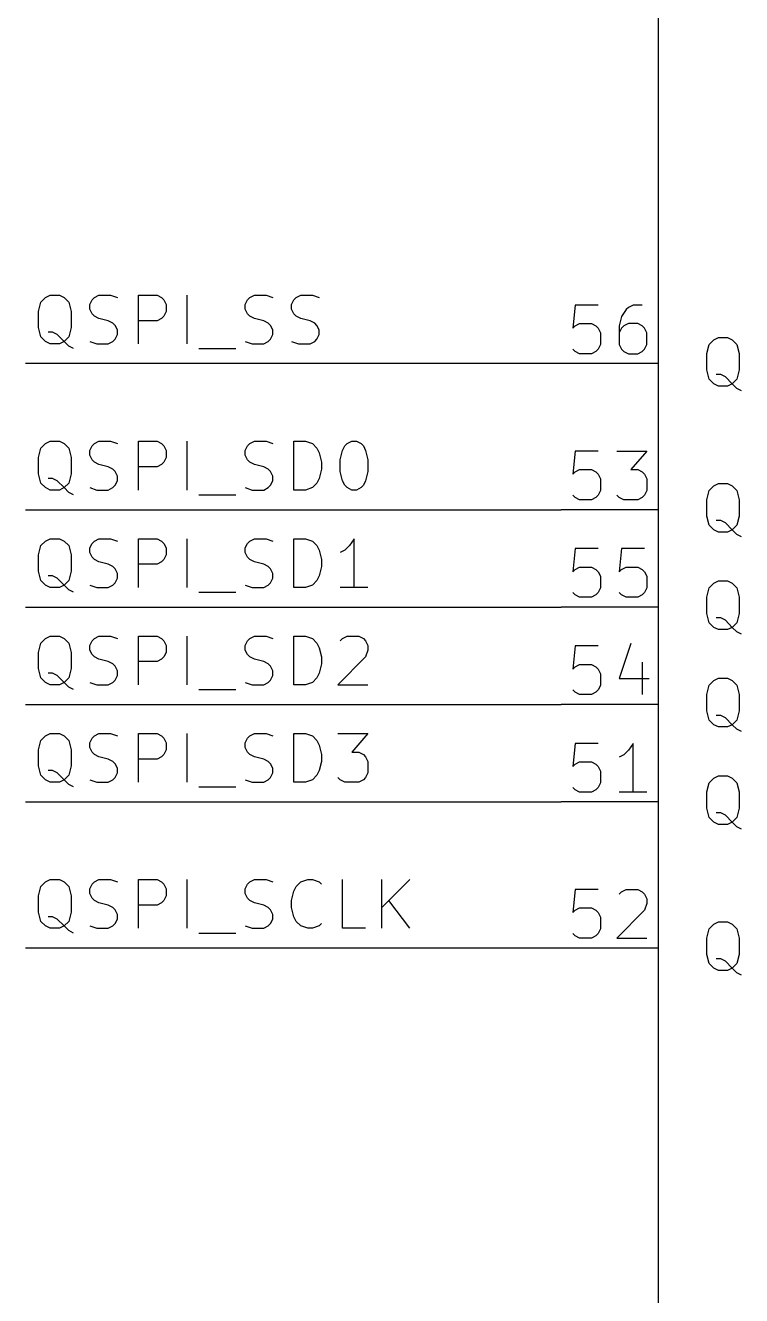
# Model space of a CAD drawing. Extents: x 0.4 to 11.3, y -7.9 to -0.4.
# Drawn here: x 5.95 to 6.685, y -3.807 to -2.503 of the extents above; entities that cross this region are included whole.
import ezdxf

# ---------------------------------------------------------------- set-up
doc = ezdxf.new("R2010")
doc.units = 0
doc.header["$MEASUREMENT"] = 0
for name, color, linetype in [('CYAN2', 4, 'CONTINUOUS'), ('GRAY1', 251, 'CONTINUOUS'), ('GREEN3', 91, 'CONTINUOUS'), ('LYELLOW', 51, 'CONTINUOUS'), ('RED2', 1, 'CONTINUOUS'), ('RED3', 11, 'CONTINUOUS')]:
    doc.layers.add(name, color=color, linetype=linetype)

msp = doc.modelspace()

# ---------------------------------------------------------------- linework, layer by layer
at = {"layer": 'CYAN2', "linetype": 'CONTINUOUS'}
for p, q in [((6.6519, -2.8303), (6.6567, -2.8255)), ((6.6519, -2.8303), (6.6567, -2.8255)), ((6.6567, -2.8255), (6.6614, -2.8231)), ((6.6567, -2.8255), (6.6614, -2.8231)), ((6.6614, -2.8231), (6.6709, -2.8231)), ((6.6614, -2.8231), (6.6709, -2.8231)), ((6.6709, -2.8231), (6.6757, -2.8255)), ((6.6709, -2.8231), (6.6757, -2.8255)), ((6.6757, -2.8255), (6.6805, -2.8303)), ((6.6757, -2.8255), (6.6805, -2.8303)), ((6.6495, -2.8398), (6.6519, -2.8303)), ((6.6495, -2.8398), (6.6519, -2.8303)), ((6.6495, -2.8565), (6.6495, -2.8398)), ((6.6495, -2.8565), (6.6495, -2.8398)), ((6.6805, -2.8303), (6.6829, -2.8398)), ((6.6805, -2.8303), (6.6829, -2.8398)), ((6.6829, -2.8398), (6.6829, -2.8565)), ((6.6829, -2.8398), (6.6829, -2.8565)), ((6.6519, -2.866), (6.6495, -2.8565)), ((6.6519, -2.866), (6.6495, -2.8565)), ((6.6567, -2.8708), (6.6519, -2.866)), ((6.6567, -2.8708), (6.6519, -2.866)), ((6.6638, -2.8612), (6.659, -2.8612)), ((6.6638, -2.8612), (6.659, -2.8612)), ((6.6686, -2.8636), (6.6638, -2.8612)), ((6.6686, -2.8636), (6.6638, -2.8612)), ((6.6757, -2.8708), (6.6686, -2.8636)), ((6.6757, -2.8708), (6.6686, -2.8636)), ((6.6805, -2.866), (6.6757, -2.8708)), ((6.6805, -2.866), (6.6757, -2.8708)), ((6.6829, -2.8565), (6.6805, -2.866)), ((6.6829, -2.8565), (6.6805, -2.866)), ((6.6614, -2.8731), (6.6567, -2.8708)), ((6.6614, -2.8731), (6.6567, -2.8708)), ((6.6709, -2.8731), (6.6614, -2.8731)), ((6.6709, -2.8731), (6.6614, -2.8731)), ((6.6757, -2.8708), (6.6709, -2.8731)), ((6.6757, -2.8708), (6.6709, -2.8731)), ((6.6805, -2.8755), (6.6757, -2.8708)), ((6.6805, -2.8755), (6.6757, -2.8708)), ((6.6852, -2.8779), (6.6805, -2.8755)), ((6.6852, -2.8779), (6.6805, -2.8755)), ((6.6567, -2.9755), (6.6614, -2.9731)), ((6.6567, -2.9755), (6.6614, -2.9731)), ((6.6614, -2.9731), (6.6709, -2.9731)), ((6.6614, -2.9731), (6.6709, -2.9731)), ((6.6709, -2.9731), (6.6757, -2.9755)), ((6.6709, -2.9731), (6.6757, -2.9755)), ((6.6495, -2.9898), (6.6519, -2.9803)), ((6.6495, -2.9898), (6.6519, -2.9803)), ((6.6519, -2.9803), (6.6567, -2.9755)), ((6.6519, -2.9803), (6.6567, -2.9755)), ((6.6757, -2.9755), (6.6805, -2.9803)), ((6.6757, -2.9755), (6.6805, -2.9803)), ((6.6805, -2.9803), (6.6829, -2.9898)), ((6.6805, -2.9803), (6.6829, -2.9898)), ((6.6495, -3.0065), (6.6495, -2.9898)), ((6.6495, -3.0065), (6.6495, -2.9898)), ((6.6829, -2.9898), (6.6829, -3.0065)), ((6.6829, -2.9898), (6.6829, -3.0065)), ((6.6519, -3.016), (6.6495, -3.0065)), ((6.6519, -3.016), (6.6495, -3.0065)), ((6.6638, -3.0112), (6.659, -3.0112)), ((6.6638, -3.0112), (6.659, -3.0112)), ((6.6686, -3.0136), (6.6638, -3.0112)), ((6.6686, -3.0136), (6.6638, -3.0112)), ((6.6829, -3.0065), (6.6805, -3.016)), ((6.6829, -3.0065), (6.6805, -3.016)), ((6.6567, -3.0208), (6.6519, -3.016)), ((6.6567, -3.0208), (6.6519, -3.016)), ((6.6614, -3.0231), (6.6567, -3.0208)), ((6.6614, -3.0231), (6.6567, -3.0208)), ((6.6709, -3.0231), (6.6614, -3.0231)), ((6.6709, -3.0231), (6.6614, -3.0231)), ((6.6757, -3.0208), (6.6686, -3.0136)), ((6.6757, -3.0208), (6.6686, -3.0136)), ((6.6757, -3.0208), (6.6709, -3.0231)), ((6.6757, -3.0208), (6.6709, -3.0231)), ((6.6805, -3.016), (6.6757, -3.0208)), ((6.6805, -3.016), (6.6757, -3.0208)), ((6.6805, -3.0255), (6.6757, -3.0208)), ((6.6805, -3.0255), (6.6757, -3.0208)), ((6.6852, -3.0279), (6.6805, -3.0255)), ((6.6852, -3.0279), (6.6805, -3.0255)), ((6.6519, -3.0803), (6.6567, -3.0755)), ((6.6519, -3.0803), (6.6567, -3.0755)), ((6.6567, -3.0755), (6.6614, -3.0731)), ((6.6567, -3.0755), (6.6614, -3.0731)), ((6.6614, -3.0731), (6.6709, -3.0731)), ((6.6614, -3.0731), (6.6709, -3.0731)), ((6.6709, -3.0731), (6.6757, -3.0755)), ((6.6709, -3.0731), (6.6757, -3.0755)), ((6.6757, -3.0755), (6.6805, -3.0803)), ((6.6757, -3.0755), (6.6805, -3.0803)), ((6.6495, -3.0898), (6.6519, -3.0803)), ((6.6495, -3.0898), (6.6519, -3.0803)), ((6.6495, -3.1065), (6.6495, -3.0898)), ((6.6495, -3.1065), (6.6495, -3.0898)), ((6.6805, -3.0803), (6.6829, -3.0898)), ((6.6805, -3.0803), (6.6829, -3.0898)), ((6.6829, -3.0898), (6.6829, -3.1065)), ((6.6829, -3.0898), (6.6829, -3.1065)), ((6.6519, -3.116), (6.6495, -3.1065)), ((6.6519, -3.116), (6.6495, -3.1065)), ((6.6567, -3.1208), (6.6519, -3.116)), ((6.6567, -3.1208), (6.6519, -3.116)), ((6.6638, -3.1112), (6.659, -3.1112)), ((6.6638, -3.1112), (6.659, -3.1112)), ((6.6686, -3.1136), (6.6638, -3.1112)), ((6.6686, -3.1136), (6.6638, -3.1112)), ((6.6757, -3.1208), (6.6686, -3.1136)), ((6.6757, -3.1208), (6.6686, -3.1136)), ((6.6805, -3.116), (6.6757, -3.1208)), ((6.6805, -3.116), (6.6757, -3.1208)), ((6.6829, -3.1065), (6.6805, -3.116)), ((6.6829, -3.1065), (6.6805, -3.116)), ((6.6614, -3.1231), (6.6567, -3.1208)), ((6.6614, -3.1231), (6.6567, -3.1208)), ((6.6709, -3.1231), (6.6614, -3.1231)), ((6.6709, -3.1231), (6.6614, -3.1231)), ((6.6757, -3.1208), (6.6709, -3.1231)), ((6.6757, -3.1208), (6.6709, -3.1231)), ((6.6805, -3.1255), (6.6757, -3.1208)), ((6.6805, -3.1255), (6.6757, -3.1208)), ((6.6852, -3.1279), (6.6805, -3.1255)), ((6.6852, -3.1279), (6.6805, -3.1255)), ((6.6495, -3.1898), (6.6519, -3.1803)), ((6.6495, -3.1898), (6.6519, -3.1803)), ((6.6519, -3.1803), (6.6567, -3.1755)), ((6.6519, -3.1803), (6.6567, -3.1755)), ((6.6567, -3.1755), (6.6614, -3.1731)), ((6.6567, -3.1755), (6.6614, -3.1731)), ((6.6614, -3.1731), (6.6709, -3.1731)), ((6.6614, -3.1731), (6.6709, -3.1731)), ((6.6709, -3.1731), (6.6757, -3.1755)), ((6.6709, -3.1731), (6.6757, -3.1755)), ((6.6757, -3.1755), (6.6805, -3.1803)), ((6.6757, -3.1755), (6.6805, -3.1803)), ((6.6805, -3.1803), (6.6829, -3.1898)), ((6.6805, -3.1803), (6.6829, -3.1898)), ((6.6495, -3.2065), (6.6495, -3.1898)), ((6.6495, -3.2065), (6.6495, -3.1898)), ((6.6829, -3.1898), (6.6829, -3.2065)), ((6.6829, -3.1898), (6.6829, -3.2065)), ((6.6519, -3.216), (6.6495, -3.2065)), ((6.6519, -3.216), (6.6495, -3.2065)), ((6.6829, -3.2065), (6.6805, -3.216)), ((6.6829, -3.2065), (6.6805, -3.216)), ((6.6567, -3.2208), (6.6519, -3.216)), ((6.6567, -3.2208), (6.6519, -3.216)), ((6.6614, -3.2231), (6.6567, -3.2208)), ((6.6614, -3.2231), (6.6567, -3.2208)), ((6.6638, -3.2112), (6.659, -3.2112)), ((6.6638, -3.2112), (6.659, -3.2112)), ((6.6686, -3.2136), (6.6638, -3.2112)), ((6.6686, -3.2136), (6.6638, -3.2112)), ((6.6757, -3.2208), (6.6686, -3.2136)), ((6.6757, -3.2208), (6.6686, -3.2136)), ((6.6757, -3.2208), (6.6709, -3.2231)), ((6.6757, -3.2208), (6.6709, -3.2231)), ((6.6805, -3.216), (6.6757, -3.2208)), ((6.6805, -3.216), (6.6757, -3.2208)), ((6.6805, -3.2255), (6.6757, -3.2208)), ((6.6805, -3.2255), (6.6757, -3.2208)), ((6.6709, -3.2231), (6.6614, -3.2231)), ((6.6709, -3.2231), (6.6614, -3.2231)), ((6.6852, -3.2279), (6.6805, -3.2255)), ((6.6852, -3.2279), (6.6805, -3.2255)), ((6.6495, -3.2898), (6.6519, -3.2803)), ((6.6495, -3.2898), (6.6519, -3.2803)), ((6.6519, -3.2803), (6.6567, -3.2755)), ((6.6519, -3.2803), (6.6567, -3.2755)), ((6.6567, -3.2755), (6.6614, -3.2731)), ((6.6567, -3.2755), (6.6614, -3.2731)), ((6.6614, -3.2731), (6.6709, -3.2731)), ((6.6614, -3.2731), (6.6709, -3.2731)), ((6.6709, -3.2731), (6.6757, -3.2755)), ((6.6709, -3.2731), (6.6757, -3.2755)), ((6.6757, -3.2755), (6.6805, -3.2803)), ((6.6757, -3.2755), (6.6805, -3.2803)), ((6.6805, -3.2803), (6.6829, -3.2898)), ((6.6805, -3.2803), (6.6829, -3.2898)), ((6.6495, -3.3065), (6.6495, -3.2898)), ((6.6495, -3.3065), (6.6495, -3.2898)), ((6.6829, -3.2898), (6.6829, -3.3065)), ((6.6829, -3.2898), (6.6829, -3.3065)), ((6.6519, -3.316), (6.6495, -3.3065)), ((6.6519, -3.316), (6.6495, -3.3065)), ((6.6638, -3.3112), (6.659, -3.3112)), ((6.6638, -3.3112), (6.659, -3.3112)), ((6.6686, -3.3136), (6.6638, -3.3112)), ((6.6686, -3.3136), (6.6638, -3.3112)), ((6.6829, -3.3065), (6.6805, -3.316)), ((6.6829, -3.3065), (6.6805, -3.316)), ((6.6567, -3.3208), (6.6519, -3.316)), ((6.6567, -3.3208), (6.6519, -3.316)), ((6.6614, -3.3231), (6.6567, -3.3208)), ((6.6614, -3.3231), (6.6567, -3.3208)), ((6.6709, -3.3231), (6.6614, -3.3231)), ((6.6709, -3.3231), (6.6614, -3.3231)), ((6.6757, -3.3208), (6.6686, -3.3136)), ((6.6757, -3.3208), (6.6686, -3.3136)), ((6.6757, -3.3208), (6.6709, -3.3231)), ((6.6757, -3.3208), (6.6709, -3.3231)), ((6.6805, -3.316), (6.6757, -3.3208)), ((6.6805, -3.316), (6.6757, -3.3208)), ((6.6805, -3.3255), (6.6757, -3.3208)), ((6.6805, -3.3255), (6.6757, -3.3208)), ((6.6852, -3.3279), (6.6805, -3.3255)), ((6.6852, -3.3279), (6.6805, -3.3255)), ((6.6519, -3.4303), (6.6567, -3.4255)), ((6.6519, -3.4303), (6.6567, -3.4255)), ((6.6567, -3.4255), (6.6614, -3.4231)), ((6.6567, -3.4255), (6.6614, -3.4231)), ((6.6614, -3.4231), (6.6709, -3.4231)), ((6.6614, -3.4231), (6.6709, -3.4231)), ((6.6709, -3.4231), (6.6757, -3.4255)), ((6.6709, -3.4231), (6.6757, -3.4255)), ((6.6757, -3.4255), (6.6805, -3.4303)), ((6.6757, -3.4255), (6.6805, -3.4303)), ((6.6495, -3.4398), (6.6519, -3.4303)), ((6.6495, -3.4398), (6.6519, -3.4303)), ((6.6495, -3.4565), (6.6495, -3.4398)), ((6.6495, -3.4565), (6.6495, -3.4398)), ((6.6805, -3.4303), (6.6829, -3.4398)), ((6.6805, -3.4303), (6.6829, -3.4398)), ((6.6829, -3.4398), (6.6829, -3.4565)), ((6.6829, -3.4398), (6.6829, -3.4565)), ((6.6519, -3.466), (6.6495, -3.4565)), ((6.6519, -3.466), (6.6495, -3.4565)), ((6.6567, -3.4708), (6.6519, -3.466)), ((6.6567, -3.4708), (6.6519, -3.466)), ((6.6638, -3.4612), (6.659, -3.4612)), ((6.6638, -3.4612), (6.659, -3.4612)), ((6.6686, -3.4636), (6.6638, -3.4612)), ((6.6686, -3.4636), (6.6638, -3.4612)), ((6.6757, -3.4708), (6.6686, -3.4636)), ((6.6757, -3.4708), (6.6686, -3.4636)), ((6.6805, -3.466), (6.6757, -3.4708)), ((6.6805, -3.466), (6.6757, -3.4708)), ((6.6829, -3.4565), (6.6805, -3.466)), ((6.6829, -3.4565), (6.6805, -3.466)), ((6.6614, -3.4731), (6.6567, -3.4708)), ((6.6614, -3.4731), (6.6567, -3.4708)), ((6.6709, -3.4731), (6.6614, -3.4731)), ((6.6709, -3.4731), (6.6614, -3.4731)), ((6.6757, -3.4708), (6.6709, -3.4731)), ((6.6757, -3.4708), (6.6709, -3.4731)), ((6.6805, -3.4755), (6.6757, -3.4708)), ((6.6805, -3.4755), (6.6757, -3.4708)), ((6.6852, -3.4779), (6.6805, -3.4755)), ((6.6852, -3.4779), (6.6805, -3.4755))]:
    msp.add_line(p, q, dxfattribs=at)
at = {"layer": 'GRAY1', "linetype": 'CONTINUOUS'}
for p, q in [((5.9636, -2.7965), (5.966, -2.7869)), ((5.966, -2.7869), (5.9708, -2.7822)), ((5.9708, -2.7822), (5.9755, -2.7798)), ((5.9755, -2.7798), (5.9851, -2.7798)), ((5.9851, -2.7798), (5.9898, -2.7822)), ((5.9898, -2.7822), (5.9946, -2.7869)), ((5.9946, -2.7869), (5.997, -2.7965)), ((6.016, -2.7893), (6.0184, -2.7846)), ((6.016, -2.7941), (6.016, -2.7893)), ((6.0184, -2.7846), (6.0208, -2.7822)), ((6.0208, -2.7822), (6.0255, -2.7798)), ((6.0255, -2.7798), (6.0374, -2.7798)), ((6.0374, -2.7798), (6.0446, -2.7822)), ((6.066, -2.8298), (6.066, -2.7798)), ((6.066, -2.7798), (6.0851, -2.7798)), ((6.0851, -2.7798), (6.0898, -2.7822)), ((6.0898, -2.7822), (6.0922, -2.7846)), ((6.0922, -2.7846), (6.0946, -2.7893)), ((6.0946, -2.7893), (6.0946, -2.7965)), ((6.116, -2.8298), (6.116, -2.7798)), ((6.1755, -2.7893), (6.1779, -2.7846)), ((6.1755, -2.7941), (6.1755, -2.7893)), ((6.1779, -2.7846), (6.1803, -2.7822)), ((6.1803, -2.7822), (6.1851, -2.7798)), ((6.1851, -2.7798), (6.197, -2.7798)), ((6.197, -2.7798), (6.2041, -2.7822)), ((6.2232, -2.7893), (6.2255, -2.7846)), ((6.2232, -2.7941), (6.2232, -2.7893)), ((6.2255, -2.7846), (6.2279, -2.7822)), ((6.2279, -2.7822), (6.2327, -2.7798)), ((6.2327, -2.7798), (6.2446, -2.7798)), ((6.2446, -2.7798), (6.2517, -2.7822)), ((5.9636, -2.8131), (5.9636, -2.7965)), ((5.997, -2.7965), (5.997, -2.8131)), ((6.0184, -2.7988), (6.016, -2.7941)), ((6.0208, -2.8012), (6.0184, -2.7988)), ((6.0255, -2.8036), (6.0208, -2.8012)), ((6.0351, -2.806), (6.0255, -2.8036)), ((6.0898, -2.8036), (6.0851, -2.806)), ((6.0922, -2.8012), (6.0898, -2.8036)), ((6.0946, -2.7965), (6.0922, -2.8012)), ((6.1779, -2.7988), (6.1755, -2.7941)), ((6.1803, -2.8012), (6.1779, -2.7988)), ((6.1851, -2.8036), (6.1803, -2.8012)), ((6.1946, -2.806), (6.1851, -2.8036)), ((6.2255, -2.7988), (6.2232, -2.7941)), ((6.2279, -2.8012), (6.2255, -2.7988)), ((6.2327, -2.8036), (6.2279, -2.8012)), ((6.2422, -2.806), (6.2327, -2.8036)), ((5.966, -2.8227), (5.9636, -2.8131)), ((5.997, -2.8131), (5.9946, -2.8227)), ((6.0398, -2.8084), (6.0351, -2.806)), ((6.0422, -2.8108), (6.0398, -2.8084)), ((6.0446, -2.8155), (6.0422, -2.8108)), ((6.0446, -2.8203), (6.0446, -2.8155)), ((6.0851, -2.806), (6.066, -2.806)), ((6.1993, -2.8084), (6.1946, -2.806)), ((6.2017, -2.8108), (6.1993, -2.8084)), ((6.2041, -2.8155), (6.2017, -2.8108)), ((6.2041, -2.8203), (6.2041, -2.8155)), ((6.247, -2.8084), (6.2422, -2.806)), ((6.2493, -2.8108), (6.247, -2.8084)), ((6.2517, -2.8155), (6.2493, -2.8108)), ((6.2517, -2.8203), (6.2517, -2.8155)), ((5.9708, -2.8274), (5.966, -2.8227)), ((5.9755, -2.8298), (5.9708, -2.8274)), ((5.9779, -2.8179), (5.9732, -2.8179)), ((5.9827, -2.8203), (5.9779, -2.8179)), ((5.9898, -2.8274), (5.9827, -2.8203)), ((5.9898, -2.8274), (5.9851, -2.8298)), ((5.9946, -2.8227), (5.9898, -2.8274)), ((5.9946, -2.8322), (5.9898, -2.8274)), ((6.016, -2.8274), (6.0232, -2.8298)), ((6.0351, -2.8298), (6.0398, -2.8274)), ((6.0398, -2.8274), (6.0422, -2.825)), ((6.0422, -2.825), (6.0446, -2.8203)), ((6.1755, -2.8274), (6.1827, -2.8298)), ((6.1946, -2.8298), (6.1993, -2.8274)), ((6.1993, -2.8274), (6.2017, -2.825)), ((6.2017, -2.825), (6.2041, -2.8203)), ((6.2232, -2.8274), (6.2303, -2.8298)), ((6.2422, -2.8298), (6.247, -2.8274)), ((6.247, -2.8274), (6.2493, -2.825)), ((6.2493, -2.825), (6.2517, -2.8203)), ((5.9851, -2.8298), (5.9755, -2.8298)), ((5.9993, -2.8346), (5.9946, -2.8322)), ((6.0232, -2.8298), (6.0351, -2.8298)), ((6.1279, -2.8346), (6.166, -2.8346)), ((6.1827, -2.8298), (6.1946, -2.8298)), ((6.2303, -2.8298), (6.2422, -2.8298)), ((5.966, -2.9369), (5.9708, -2.9322)), ((5.9708, -2.9322), (5.9755, -2.9298)), ((5.9755, -2.9298), (5.9851, -2.9298)), ((5.9851, -2.9298), (5.9898, -2.9322)), ((5.9898, -2.9322), (5.9946, -2.9369)), ((6.0184, -2.9346), (6.0208, -2.9322)), ((6.0208, -2.9322), (6.0255, -2.9298)), ((6.0255, -2.9298), (6.0374, -2.9298)), ((6.0374, -2.9298), (6.0446, -2.9322)), ((6.066, -2.9798), (6.066, -2.9298)), ((6.066, -2.9298), (6.0851, -2.9298)), ((6.0851, -2.9298), (6.0898, -2.9322)), ((6.0898, -2.9322), (6.0922, -2.9346)), ((6.116, -2.9798), (6.116, -2.9298)), ((6.1779, -2.9346), (6.1803, -2.9322)), ((6.1803, -2.9322), (6.1851, -2.9298)), ((6.1851, -2.9298), (6.197, -2.9298)), ((6.197, -2.9298), (6.2041, -2.9322)), ((6.2255, -2.9798), (6.2255, -2.9298)), ((6.2255, -2.9298), (6.2374, -2.9298)), ((6.2374, -2.9298), (6.2446, -2.9322)), ((6.2446, -2.9322), (6.2493, -2.9369)), ((6.2779, -2.9346), (6.2803, -2.9322)), ((6.2803, -2.9322), (6.2851, -2.9298)), ((6.2851, -2.9298), (6.2898, -2.9298)), ((6.2898, -2.9298), (6.2946, -2.9322)), ((6.2946, -2.9322), (6.297, -2.9346)), ((5.9636, -2.9465), (5.966, -2.9369)), ((5.9636, -2.9631), (5.9636, -2.9465)), ((5.9946, -2.9369), (5.997, -2.9465)), ((5.997, -2.9465), (5.997, -2.9631)), ((6.016, -2.9393), (6.0184, -2.9346)), ((6.016, -2.9441), (6.016, -2.9393)), ((6.0184, -2.9488), (6.016, -2.9441)), ((6.0922, -2.9346), (6.0946, -2.9393)), ((6.0946, -2.9465), (6.0922, -2.9512)), ((6.0946, -2.9393), (6.0946, -2.9465)), ((6.1755, -2.9393), (6.1779, -2.9346)), ((6.1755, -2.9441), (6.1755, -2.9393)), ((6.1779, -2.9488), (6.1755, -2.9441)), ((6.2493, -2.9369), (6.2517, -2.9417)), ((6.2517, -2.9417), (6.2541, -2.9512)), ((6.2732, -2.9488), (6.2755, -2.9393)), ((6.2755, -2.9393), (6.2779, -2.9346)), ((6.297, -2.9346), (6.2993, -2.9393)), ((6.2993, -2.9393), (6.3017, -2.9488)), ((6.0208, -2.9512), (6.0184, -2.9488)), ((6.0255, -2.9536), (6.0208, -2.9512)), ((6.0351, -2.956), (6.0255, -2.9536)), ((6.0398, -2.9584), (6.0351, -2.956)), ((6.0422, -2.9608), (6.0398, -2.9584)), ((6.0851, -2.956), (6.066, -2.956)), ((6.0898, -2.9536), (6.0851, -2.956)), ((6.0922, -2.9512), (6.0898, -2.9536)), ((6.1803, -2.9512), (6.1779, -2.9488)), ((6.1851, -2.9536), (6.1803, -2.9512)), ((6.1946, -2.956), (6.1851, -2.9536)), ((6.1993, -2.9584), (6.1946, -2.956)), ((6.2017, -2.9608), (6.1993, -2.9584)), ((6.2541, -2.9584), (6.2517, -2.9679)), ((6.2541, -2.9512), (6.2541, -2.9584)), ((6.2732, -2.9608), (6.2732, -2.9488)), ((6.3017, -2.9488), (6.3017, -2.9608)), ((5.966, -2.9727), (5.9636, -2.9631)), ((5.9708, -2.9774), (5.966, -2.9727)), ((5.9779, -2.9679), (5.9732, -2.9679)), ((5.9827, -2.9703), (5.9779, -2.9679)), ((5.9898, -2.9774), (5.9827, -2.9703)), ((5.9946, -2.9727), (5.9898, -2.9774)), ((5.997, -2.9631), (5.9946, -2.9727)), ((6.0446, -2.9655), (6.0422, -2.9608)), ((6.0422, -2.975), (6.0446, -2.9703)), ((6.0446, -2.9703), (6.0446, -2.9655)), ((6.2041, -2.9655), (6.2017, -2.9608)), ((6.2017, -2.975), (6.2041, -2.9703)), ((6.2041, -2.9703), (6.2041, -2.9655)), ((6.2493, -2.9727), (6.2446, -2.9774)), ((6.2517, -2.9679), (6.2493, -2.9727)), ((6.2755, -2.9703), (6.2732, -2.9608)), ((6.2779, -2.975), (6.2755, -2.9703)), ((6.2993, -2.9703), (6.297, -2.975)), ((6.3017, -2.9608), (6.2993, -2.9703)), ((5.9755, -2.9798), (5.9708, -2.9774)), ((5.9851, -2.9798), (5.9755, -2.9798)), ((5.9898, -2.9774), (5.9851, -2.9798)), ((5.9946, -2.9822), (5.9898, -2.9774)), ((5.9993, -2.9846), (5.9946, -2.9822)), ((6.016, -2.9774), (6.0232, -2.9798)), ((6.0232, -2.9798), (6.0351, -2.9798)), ((6.0351, -2.9798), (6.0398, -2.9774)), ((6.0398, -2.9774), (6.0422, -2.975)), ((6.1279, -2.9846), (6.166, -2.9846)), ((6.1755, -2.9774), (6.1827, -2.9798)), ((6.1827, -2.9798), (6.1946, -2.9798)), ((6.1946, -2.9798), (6.1993, -2.9774)), ((6.1993, -2.9774), (6.2017, -2.975)), ((6.2374, -2.9798), (6.2255, -2.9798)), ((6.2446, -2.9774), (6.2374, -2.9798)), ((6.2803, -2.9774), (6.2779, -2.975)), ((6.2851, -2.9798), (6.2803, -2.9774)), ((6.2898, -2.9798), (6.2851, -2.9798)), ((6.2946, -2.9774), (6.2898, -2.9798)), ((6.297, -2.975), (6.2946, -2.9774)), ((5.9636, -3.0465), (5.966, -3.0369)), ((5.966, -3.0369), (5.9708, -3.0322)), ((5.9708, -3.0322), (5.9755, -3.0298)), ((5.9755, -3.0298), (5.9851, -3.0298)), ((5.9851, -3.0298), (5.9898, -3.0322)), ((5.9898, -3.0322), (5.9946, -3.0369)), ((5.9946, -3.0369), (5.997, -3.0465)), ((6.016, -3.0393), (6.0184, -3.0346)), ((6.0184, -3.0346), (6.0208, -3.0322)), ((6.0208, -3.0322), (6.0255, -3.0298)), ((6.0255, -3.0298), (6.0374, -3.0298)), ((6.0374, -3.0298), (6.0446, -3.0322)), ((6.066, -3.0798), (6.066, -3.0298)), ((6.066, -3.0298), (6.0851, -3.0298)), ((6.0851, -3.0298), (6.0898, -3.0322)), ((6.0898, -3.0322), (6.0922, -3.0346)), ((6.0922, -3.0346), (6.0946, -3.0393)), ((6.116, -3.0798), (6.116, -3.0298)), ((6.1755, -3.0393), (6.1779, -3.0346)), ((6.1779, -3.0346), (6.1803, -3.0322)), ((6.1803, -3.0322), (6.1851, -3.0298)), ((6.1851, -3.0298), (6.197, -3.0298)), ((6.197, -3.0298), (6.2041, -3.0322)), ((6.2255, -3.0798), (6.2255, -3.0298)), ((6.2255, -3.0298), (6.2374, -3.0298)), ((6.2374, -3.0298), (6.2446, -3.0322)), ((6.2446, -3.0322), (6.2493, -3.0369)), ((6.2493, -3.0369), (6.2517, -3.0417)), ((6.2827, -3.0369), (6.2779, -3.0417)), ((6.2874, -3.0298), (6.2827, -3.0369)), ((6.2874, -3.0798), (6.2874, -3.0298)), ((5.9636, -3.0631), (5.9636, -3.0465)), ((5.997, -3.0465), (5.997, -3.0631)), ((6.016, -3.0441), (6.016, -3.0393)), ((6.0184, -3.0488), (6.016, -3.0441)), ((6.0208, -3.0512), (6.0184, -3.0488)), ((6.0255, -3.0536), (6.0208, -3.0512)), ((6.0922, -3.0512), (6.0898, -3.0536)), ((6.0946, -3.0465), (6.0922, -3.0512)), ((6.0946, -3.0393), (6.0946, -3.0465)), ((6.1755, -3.0441), (6.1755, -3.0393)), ((6.1779, -3.0488), (6.1755, -3.0441)), ((6.1803, -3.0512), (6.1779, -3.0488)), ((6.1851, -3.0536), (6.1803, -3.0512)), ((6.2517, -3.0417), (6.2541, -3.0512)), ((6.2541, -3.0512), (6.2541, -3.0584)), ((6.2779, -3.0417), (6.2732, -3.0441)), ((5.966, -3.0727), (5.9636, -3.0631)), ((5.997, -3.0631), (5.9946, -3.0727)), ((6.0351, -3.056), (6.0255, -3.0536)), ((6.0398, -3.0584), (6.0351, -3.056)), ((6.0422, -3.0608), (6.0398, -3.0584)), ((6.0446, -3.0655), (6.0422, -3.0608)), ((6.0851, -3.056), (6.066, -3.056)), ((6.0898, -3.0536), (6.0851, -3.056)), ((6.1946, -3.056), (6.1851, -3.0536)), ((6.1993, -3.0584), (6.1946, -3.056)), ((6.2017, -3.0608), (6.1993, -3.0584)), ((6.2041, -3.0655), (6.2017, -3.0608)), ((6.2541, -3.0584), (6.2517, -3.0679)), ((5.9708, -3.0774), (5.966, -3.0727)), ((5.9755, -3.0798), (5.9708, -3.0774)), ((5.9779, -3.0679), (5.9732, -3.0679)), ((5.9827, -3.0703), (5.9779, -3.0679)), ((5.9898, -3.0774), (5.9827, -3.0703)), ((5.9898, -3.0774), (5.9851, -3.0798)), ((5.9946, -3.0727), (5.9898, -3.0774)), ((5.9946, -3.0822), (5.9898, -3.0774)), ((6.016, -3.0774), (6.0232, -3.0798)), ((6.0351, -3.0798), (6.0398, -3.0774)), ((6.0398, -3.0774), (6.0422, -3.075)), ((6.0422, -3.075), (6.0446, -3.0703)), ((6.0446, -3.0703), (6.0446, -3.0655)), ((6.1755, -3.0774), (6.1827, -3.0798)), ((6.1946, -3.0798), (6.1993, -3.0774)), ((6.1993, -3.0774), (6.2017, -3.075)), ((6.2017, -3.075), (6.2041, -3.0703)), ((6.2041, -3.0703), (6.2041, -3.0655)), ((6.2446, -3.0774), (6.2374, -3.0798)), ((6.2493, -3.0727), (6.2446, -3.0774)), ((6.2517, -3.0679), (6.2493, -3.0727)), ((5.9851, -3.0798), (5.9755, -3.0798)), ((5.9993, -3.0846), (5.9946, -3.0822)), ((6.0232, -3.0798), (6.0351, -3.0798)), ((6.1279, -3.0846), (6.166, -3.0846)), ((6.1827, -3.0798), (6.1946, -3.0798)), ((6.2374, -3.0798), (6.2255, -3.0798)), ((6.3017, -3.0798), (6.2732, -3.0798)), ((5.9636, -3.1465), (5.966, -3.1369)), ((5.966, -3.1369), (5.9708, -3.1322)), ((5.9708, -3.1322), (5.9755, -3.1298)), ((5.9755, -3.1298), (5.9851, -3.1298)), ((5.9851, -3.1298), (5.9898, -3.1322)), ((5.9898, -3.1322), (5.9946, -3.1369)), ((5.9946, -3.1369), (5.997, -3.1465)), ((6.016, -3.1393), (6.0184, -3.1346)), ((6.016, -3.1441), (6.016, -3.1393)), ((6.0184, -3.1346), (6.0208, -3.1322)), ((6.0208, -3.1322), (6.0255, -3.1298)), ((6.0255, -3.1298), (6.0374, -3.1298)), ((6.0374, -3.1298), (6.0446, -3.1322)), ((6.066, -3.1798), (6.066, -3.1298)), ((6.066, -3.1298), (6.0851, -3.1298)), ((6.0851, -3.1298), (6.0898, -3.1322)), ((6.0898, -3.1322), (6.0922, -3.1346)), ((6.0922, -3.1346), (6.0946, -3.1393)), ((6.0946, -3.1393), (6.0946, -3.1465)), ((6.116, -3.1798), (6.116, -3.1298)), ((6.1755, -3.1393), (6.1779, -3.1346)), ((6.1755, -3.1441), (6.1755, -3.1393)), ((6.1779, -3.1346), (6.1803, -3.1322)), ((6.1803, -3.1322), (6.1851, -3.1298)), ((6.1851, -3.1298), (6.197, -3.1298)), ((6.197, -3.1298), (6.2041, -3.1322)), ((6.2255, -3.1798), (6.2255, -3.1298)), ((6.2255, -3.1298), (6.2374, -3.1298)), ((6.2374, -3.1298), (6.2446, -3.1322)), ((6.2446, -3.1322), (6.2493, -3.1369)), ((6.2493, -3.1369), (6.2517, -3.1417)), ((6.2517, -3.1417), (6.2541, -3.1512)), ((6.2732, -3.1346), (6.2755, -3.1322)), ((6.2755, -3.1322), (6.2803, -3.1298)), ((6.2803, -3.1298), (6.2922, -3.1298)), ((6.2922, -3.1298), (6.297, -3.1322)), ((6.297, -3.1322), (6.2993, -3.1346)), ((6.2993, -3.1346), (6.3017, -3.1393)), ((6.3017, -3.1393), (6.3017, -3.1441)), ((5.9636, -3.1631), (5.9636, -3.1465)), ((5.997, -3.1465), (5.997, -3.1631)), ((6.0184, -3.1488), (6.016, -3.1441)), ((6.0208, -3.1512), (6.0184, -3.1488)), ((6.0255, -3.1536), (6.0208, -3.1512)), ((6.0351, -3.156), (6.0255, -3.1536)), ((6.0898, -3.1536), (6.0851, -3.156)), ((6.0922, -3.1512), (6.0898, -3.1536)), ((6.0946, -3.1465), (6.0922, -3.1512)), ((6.1779, -3.1488), (6.1755, -3.1441)), ((6.1803, -3.1512), (6.1779, -3.1488)), ((6.1851, -3.1536), (6.1803, -3.1512)), ((6.1946, -3.156), (6.1851, -3.1536)), ((6.2541, -3.1512), (6.2541, -3.1584)), ((6.2993, -3.1512), (6.2708, -3.1798)), ((6.3017, -3.1441), (6.2993, -3.1512)), ((5.966, -3.1727), (5.9636, -3.1631)), ((5.9779, -3.1679), (5.9732, -3.1679)), ((5.9827, -3.1703), (5.9779, -3.1679)), ((5.997, -3.1631), (5.9946, -3.1727)), ((6.0398, -3.1584), (6.0351, -3.156)), ((6.0422, -3.1608), (6.0398, -3.1584)), ((6.0446, -3.1655), (6.0422, -3.1608)), ((6.0446, -3.1703), (6.0446, -3.1655)), ((6.0851, -3.156), (6.066, -3.156)), ((6.1993, -3.1584), (6.1946, -3.156)), ((6.2017, -3.1608), (6.1993, -3.1584)), ((6.2041, -3.1655), (6.2017, -3.1608)), ((6.2041, -3.1703), (6.2041, -3.1655)), ((6.2517, -3.1679), (6.2493, -3.1727)), ((6.2541, -3.1584), (6.2517, -3.1679)), ((5.9708, -3.1774), (5.966, -3.1727)), ((5.9755, -3.1798), (5.9708, -3.1774)), ((5.9851, -3.1798), (5.9755, -3.1798)), ((5.9898, -3.1774), (5.9827, -3.1703)), ((5.9898, -3.1774), (5.9851, -3.1798)), ((5.9946, -3.1727), (5.9898, -3.1774)), ((5.9946, -3.1822), (5.9898, -3.1774)), ((6.016, -3.1774), (6.0232, -3.1798)), ((6.0232, -3.1798), (6.0351, -3.1798)), ((6.0351, -3.1798), (6.0398, -3.1774)), ((6.0398, -3.1774), (6.0422, -3.175)), ((6.0422, -3.175), (6.0446, -3.1703)), ((6.1755, -3.1774), (6.1827, -3.1798)), ((6.1827, -3.1798), (6.1946, -3.1798)), ((6.1946, -3.1798), (6.1993, -3.1774)), ((6.1993, -3.1774), (6.2017, -3.175)), ((6.2017, -3.175), (6.2041, -3.1703)), ((6.2374, -3.1798), (6.2255, -3.1798)), ((6.2446, -3.1774), (6.2374, -3.1798)), ((6.2493, -3.1727), (6.2446, -3.1774)), ((6.2708, -3.1798), (6.3017, -3.1798)), ((5.9993, -3.1846), (5.9946, -3.1822)), ((6.1279, -3.1846), (6.166, -3.1846)), ((5.966, -3.2369), (5.9708, -3.2322)), ((5.9708, -3.2322), (5.9755, -3.2298)), ((5.9755, -3.2298), (5.9851, -3.2298)), ((5.9851, -3.2298), (5.9898, -3.2322)), ((5.9898, -3.2322), (5.9946, -3.2369)), ((6.0184, -3.2346), (6.0208, -3.2322)), ((6.0208, -3.2322), (6.0255, -3.2298)), ((6.0255, -3.2298), (6.0374, -3.2298)), ((6.0374, -3.2298), (6.0446, -3.2322)), ((6.066, -3.2798), (6.066, -3.2298)), ((6.066, -3.2298), (6.0851, -3.2298)), ((6.0851, -3.2298), (6.0898, -3.2322)), ((6.0898, -3.2322), (6.0922, -3.2346)), ((6.116, -3.2798), (6.116, -3.2298)), ((6.1779, -3.2346), (6.1803, -3.2322)), ((6.1803, -3.2322), (6.1851, -3.2298)), ((6.1851, -3.2298), (6.197, -3.2298)), ((6.197, -3.2298), (6.2041, -3.2322)), ((6.2255, -3.2798), (6.2255, -3.2298)), ((6.2255, -3.2298), (6.2374, -3.2298)), ((6.2374, -3.2298), (6.2446, -3.2322)), ((6.2446, -3.2322), (6.2493, -3.2369)), ((6.2708, -3.2298), (6.3017, -3.2298)), ((6.3017, -3.2298), (6.2851, -3.2488)), ((5.9636, -3.2465), (5.966, -3.2369)), ((5.9636, -3.2631), (5.9636, -3.2465)), ((5.9946, -3.2369), (5.997, -3.2465)), ((5.997, -3.2465), (5.997, -3.2631)), ((6.016, -3.2393), (6.0184, -3.2346)), ((6.016, -3.2441), (6.016, -3.2393)), ((6.0184, -3.2488), (6.016, -3.2441)), ((6.0922, -3.2346), (6.0946, -3.2393)), ((6.0946, -3.2465), (6.0922, -3.2512)), ((6.0946, -3.2393), (6.0946, -3.2465)), ((6.1755, -3.2393), (6.1779, -3.2346)), ((6.1755, -3.2441), (6.1755, -3.2393)), ((6.1779, -3.2488), (6.1755, -3.2441)), ((6.2493, -3.2369), (6.2517, -3.2417)), ((6.2517, -3.2417), (6.2541, -3.2512)), ((6.0208, -3.2512), (6.0184, -3.2488)), ((6.0255, -3.2536), (6.0208, -3.2512)), ((6.0351, -3.256), (6.0255, -3.2536)), ((6.0398, -3.2584), (6.0351, -3.256)), ((6.0422, -3.2608), (6.0398, -3.2584)), ((6.0851, -3.256), (6.066, -3.256)), ((6.0898, -3.2536), (6.0851, -3.256)), ((6.0922, -3.2512), (6.0898, -3.2536)), ((6.1803, -3.2512), (6.1779, -3.2488)), ((6.1851, -3.2536), (6.1803, -3.2512)), ((6.1946, -3.256), (6.1851, -3.2536)), ((6.1993, -3.2584), (6.1946, -3.256)), ((6.2017, -3.2608), (6.1993, -3.2584)), ((6.2541, -3.2584), (6.2517, -3.2679)), ((6.2541, -3.2512), (6.2541, -3.2584)), ((6.2851, -3.2488), (6.2922, -3.2488)), ((6.2922, -3.2488), (6.297, -3.2512)), ((6.297, -3.2512), (6.2993, -3.2536)), ((6.2993, -3.2536), (6.3017, -3.2584)), ((6.3017, -3.2584), (6.3017, -3.2703)), ((5.966, -3.2727), (5.9636, -3.2631)), ((5.9708, -3.2774), (5.966, -3.2727)), ((5.9779, -3.2679), (5.9732, -3.2679)), ((5.9827, -3.2703), (5.9779, -3.2679)), ((5.9898, -3.2774), (5.9827, -3.2703)), ((5.9946, -3.2727), (5.9898, -3.2774)), ((5.997, -3.2631), (5.9946, -3.2727)), ((6.0446, -3.2655), (6.0422, -3.2608)), ((6.0422, -3.275), (6.0446, -3.2703)), ((6.0446, -3.2703), (6.0446, -3.2655)), ((6.2041, -3.2655), (6.2017, -3.2608)), ((6.2017, -3.275), (6.2041, -3.2703)), ((6.2041, -3.2703), (6.2041, -3.2655)), ((6.2493, -3.2727), (6.2446, -3.2774)), ((6.2517, -3.2679), (6.2493, -3.2727)), ((6.3017, -3.2703), (6.2993, -3.275)), ((5.9755, -3.2798), (5.9708, -3.2774)), ((5.9851, -3.2798), (5.9755, -3.2798)), ((5.9898, -3.2774), (5.9851, -3.2798)), ((5.9946, -3.2822), (5.9898, -3.2774)), ((5.9993, -3.2846), (5.9946, -3.2822)), ((6.016, -3.2774), (6.0232, -3.2798)), ((6.0232, -3.2798), (6.0351, -3.2798)), ((6.0351, -3.2798), (6.0398, -3.2774)), ((6.0398, -3.2774), (6.0422, -3.275)), ((6.1279, -3.2846), (6.166, -3.2846)), ((6.1755, -3.2774), (6.1827, -3.2798)), ((6.1827, -3.2798), (6.1946, -3.2798)), ((6.1946, -3.2798), (6.1993, -3.2774)), ((6.1993, -3.2774), (6.2017, -3.275)), ((6.2374, -3.2798), (6.2255, -3.2798)), ((6.2446, -3.2774), (6.2374, -3.2798)), ((6.2732, -3.2774), (6.2708, -3.275)), ((6.2779, -3.2798), (6.2732, -3.2774)), ((6.2922, -3.2798), (6.2779, -3.2798)), ((6.297, -3.2774), (6.2922, -3.2798)), ((6.2993, -3.275), (6.297, -3.2774)), ((5.9636, -3.3965), (5.966, -3.3869)), ((5.966, -3.3869), (5.9708, -3.3822)), ((5.9708, -3.3822), (5.9755, -3.3798)), ((5.9755, -3.3798), (5.9851, -3.3798)), ((5.9851, -3.3798), (5.9898, -3.3822)), ((5.9898, -3.3822), (5.9946, -3.3869)), ((5.9946, -3.3869), (5.997, -3.3965)), ((6.016, -3.3893), (6.0184, -3.3846)), ((6.016, -3.3941), (6.016, -3.3893)), ((6.0184, -3.3846), (6.0208, -3.3822)), ((6.0208, -3.3822), (6.0255, -3.3798)), ((6.0255, -3.3798), (6.0374, -3.3798)), ((6.0374, -3.3798), (6.0446, -3.3822)), ((6.066, -3.4298), (6.066, -3.3798)), ((6.066, -3.3798), (6.0851, -3.3798)), ((6.0851, -3.3798), (6.0898, -3.3822)), ((6.0898, -3.3822), (6.0922, -3.3846)), ((6.0922, -3.3846), (6.0946, -3.3893)), ((6.0946, -3.3893), (6.0946, -3.3965)), ((6.116, -3.4298), (6.116, -3.3798)), ((6.1755, -3.3893), (6.1779, -3.3846)), ((6.1755, -3.3941), (6.1755, -3.3893)), ((6.1779, -3.3846), (6.1803, -3.3822)), ((6.1803, -3.3822), (6.1851, -3.3798)), ((6.1851, -3.3798), (6.197, -3.3798)), ((6.197, -3.3798), (6.2041, -3.3822)), ((6.2255, -3.3917), (6.2279, -3.3869)), ((6.2279, -3.3869), (6.2327, -3.3822)), ((6.2327, -3.3822), (6.2398, -3.3798)), ((6.2398, -3.3798), (6.2446, -3.3798)), ((6.2446, -3.3798), (6.2517, -3.3822)), ((6.2517, -3.3822), (6.2541, -3.3846)), ((6.2755, -3.4298), (6.2755, -3.3798)), ((6.316, -3.4298), (6.316, -3.3798)), ((6.3446, -3.3798), (6.316, -3.4084)), ((5.9636, -3.4131), (5.9636, -3.3965)), ((5.997, -3.3965), (5.997, -3.4131)), ((6.0184, -3.3988), (6.016, -3.3941)), ((6.0208, -3.4012), (6.0184, -3.3988)), ((6.0255, -3.4036), (6.0208, -3.4012)), ((6.0922, -3.4012), (6.0898, -3.4036)), ((6.0946, -3.3965), (6.0922, -3.4012)), ((6.1779, -3.3988), (6.1755, -3.3941)), ((6.1803, -3.4012), (6.1779, -3.3988)), ((6.1851, -3.4036), (6.1803, -3.4012)), ((6.2232, -3.4012), (6.2255, -3.3917)), ((6.2232, -3.4084), (6.2232, -3.4012)), ((6.3446, -3.4298), (6.3232, -3.4012)), ((5.966, -3.4227), (5.9636, -3.4131)), ((5.997, -3.4131), (5.9946, -3.4227)), ((6.0351, -3.406), (6.0255, -3.4036)), ((6.0398, -3.4084), (6.0351, -3.406)), ((6.0422, -3.4108), (6.0398, -3.4084)), ((6.0446, -3.4155), (6.0422, -3.4108)), ((6.0446, -3.4203), (6.0446, -3.4155)), ((6.0851, -3.406), (6.066, -3.406)), ((6.0898, -3.4036), (6.0851, -3.406)), ((6.1946, -3.406), (6.1851, -3.4036)), ((6.1993, -3.4084), (6.1946, -3.406)), ((6.2017, -3.4108), (6.1993, -3.4084)), ((6.2041, -3.4155), (6.2017, -3.4108)), ((6.2041, -3.4203), (6.2041, -3.4155)), ((6.2255, -3.4179), (6.2232, -3.4084)), ((5.9708, -3.4274), (5.966, -3.4227)), ((5.9755, -3.4298), (5.9708, -3.4274)), ((5.9779, -3.4179), (5.9732, -3.4179)), ((5.9827, -3.4203), (5.9779, -3.4179)), ((5.9898, -3.4274), (5.9827, -3.4203)), ((5.9898, -3.4274), (5.9851, -3.4298)), ((5.9946, -3.4227), (5.9898, -3.4274)), ((5.9946, -3.4322), (5.9898, -3.4274)), ((6.016, -3.4274), (6.0232, -3.4298)), ((6.0351, -3.4298), (6.0398, -3.4274)), ((6.0398, -3.4274), (6.0422, -3.425)), ((6.0422, -3.425), (6.0446, -3.4203)), ((6.1755, -3.4274), (6.1827, -3.4298)), ((6.1946, -3.4298), (6.1993, -3.4274)), ((6.1993, -3.4274), (6.2017, -3.425)), ((6.2017, -3.425), (6.2041, -3.4203)), ((6.2279, -3.4227), (6.2255, -3.4179)), ((6.2327, -3.4274), (6.2279, -3.4227)), ((6.2398, -3.4298), (6.2327, -3.4274)), ((6.2517, -3.4274), (6.2446, -3.4298)), ((6.2541, -3.425), (6.2517, -3.4274)), ((5.9851, -3.4298), (5.9755, -3.4298)), ((5.9993, -3.4346), (5.9946, -3.4322)), ((6.0232, -3.4298), (6.0351, -3.4298)), ((6.1279, -3.4346), (6.166, -3.4346)), ((6.1827, -3.4298), (6.1946, -3.4298)), ((6.2446, -3.4298), (6.2398, -3.4298)), ((6.2993, -3.4298), (6.2755, -3.4298))]:
    msp.add_line(p, q, dxfattribs=at)
at = {"layer": 'GREEN3', "linetype": 'CONTINUOUS'}
for p, q in [((6.5, -2.85), (5.95, -2.85)), ((5.95, -3), (6.5, -3)), ((5.95, -3.1), (6.5, -3.1)), ((5.95, -3.2), (6.5, -3.2)), ((5.95, -3.3), (6.5, -3.3)), ((6.5, -3.45), (5.95, -3.45))]:
    msp.add_line(p, q, dxfattribs=at)
at = {"layer": 'LYELLOW', "linetype": 'CONTINUOUS'}
msp.add_line((6.6, -6), (6.6, -2.2), dxfattribs=at)
at = {"layer": 'RED2', "linetype": 'CONTINUOUS'}
for p, q in [((6.6, -6), (6.6, -2.2)), ((6.6, -2.85), (6.5, -2.85)), ((6.6, -2.85), (6.5, -2.85)), ((6.6, -3), (6.5, -3)), ((6.6, -3), (6.5, -3)), ((6.6, -3.1), (6.5, -3.1)), ((6.6, -3.1), (6.5, -3.1)), ((6.6, -3.2), (6.5, -3.2)), ((6.6, -3.2), (6.5, -3.2)), ((6.6, -3.3), (6.5, -3.3)), ((6.6, -3.3), (6.5, -3.3)), ((6.6, -3.45), (6.5, -3.45)), ((6.6, -3.45), (6.5, -3.45))]:
    msp.add_line(p, q, dxfattribs=at)
at = {"layer": 'RED3', "linetype": 'CONTINUOUS'}
for p, q in [((6.5143, -2.7899), (6.5119, -2.8137)), ((6.5143, -2.7899), (6.5119, -2.8137)), ((6.5381, -2.7899), (6.5143, -2.7899)), ((6.5381, -2.7899), (6.5143, -2.7899)), ((6.5738, -2.7899), (6.569, -2.7923)), ((6.5738, -2.7899), (6.569, -2.7923)), ((6.5833, -2.7899), (6.5738, -2.7899)), ((6.5833, -2.7899), (6.5738, -2.7899)), ((6.5619, -2.8018), (6.5595, -2.8113)), ((6.5619, -2.8018), (6.5595, -2.8113)), ((6.5667, -2.7946), (6.5619, -2.8018)), ((6.5667, -2.7946), (6.5619, -2.8018)), ((6.569, -2.7923), (6.5667, -2.7946)), ((6.569, -2.7923), (6.5667, -2.7946)), ((6.5119, -2.8137), (6.5143, -2.8113)), ((6.5119, -2.8137), (6.5143, -2.8113)), ((6.5143, -2.8113), (6.519, -2.8089)), ((6.5143, -2.8113), (6.519, -2.8089)), ((6.519, -2.8089), (6.531, -2.8089)), ((6.519, -2.8089), (6.531, -2.8089)), ((6.531, -2.8089), (6.5357, -2.8113)), ((6.531, -2.8089), (6.5357, -2.8113)), ((6.5357, -2.8113), (6.5381, -2.8137)), ((6.5357, -2.8113), (6.5381, -2.8137)), ((6.5381, -2.8137), (6.5405, -2.8184)), ((6.5381, -2.8137), (6.5405, -2.8184)), ((6.5595, -2.8113), (6.5595, -2.8304)), ((6.5595, -2.8113), (6.5595, -2.8304)), ((6.5619, -2.8137), (6.5595, -2.8184)), ((6.5619, -2.8137), (6.5595, -2.8184)), ((6.5643, -2.8113), (6.5619, -2.8137)), ((6.5643, -2.8113), (6.5619, -2.8137)), ((6.569, -2.8089), (6.5643, -2.8113)), ((6.569, -2.8089), (6.5643, -2.8113)), ((6.5786, -2.8089), (6.569, -2.8089)), ((6.5786, -2.8089), (6.569, -2.8089)), ((6.5833, -2.8113), (6.5786, -2.8089)), ((6.5833, -2.8113), (6.5786, -2.8089)), ((6.5857, -2.8137), (6.5833, -2.8113)), ((6.5857, -2.8137), (6.5833, -2.8113)), ((6.5881, -2.8184), (6.5857, -2.8137)), ((6.5881, -2.8184), (6.5857, -2.8137)), ((6.5405, -2.8184), (6.5405, -2.8304)), ((6.5405, -2.8184), (6.5405, -2.8304)), ((6.5881, -2.8304), (6.5881, -2.8184)), ((6.5881, -2.8304), (6.5881, -2.8184)), ((6.5143, -2.8375), (6.5119, -2.8351)), ((6.5143, -2.8375), (6.5119, -2.8351)), ((6.519, -2.8399), (6.5143, -2.8375)), ((6.519, -2.8399), (6.5143, -2.8375)), ((6.531, -2.8399), (6.519, -2.8399)), ((6.531, -2.8399), (6.519, -2.8399)), ((6.5357, -2.8375), (6.531, -2.8399)), ((6.5357, -2.8375), (6.531, -2.8399)), ((6.5381, -2.8351), (6.5357, -2.8375)), ((6.5381, -2.8351), (6.5357, -2.8375)), ((6.5405, -2.8304), (6.5381, -2.8351)), ((6.5405, -2.8304), (6.5381, -2.8351)), ((6.5595, -2.8304), (6.5619, -2.8351)), ((6.5595, -2.8304), (6.5619, -2.8351)), ((6.5619, -2.8351), (6.5643, -2.8375)), ((6.5619, -2.8351), (6.5643, -2.8375)), ((6.5643, -2.8375), (6.569, -2.8399)), ((6.5643, -2.8375), (6.569, -2.8399)), ((6.569, -2.8399), (6.5786, -2.8399)), ((6.569, -2.8399), (6.5786, -2.8399)), ((6.5786, -2.8399), (6.5833, -2.8375)), ((6.5786, -2.8399), (6.5833, -2.8375)), ((6.5833, -2.8375), (6.5857, -2.8351)), ((6.5833, -2.8375), (6.5857, -2.8351)), ((6.5857, -2.8351), (6.5881, -2.8304)), ((6.5857, -2.8351), (6.5881, -2.8304)), ((6.5143, -2.9399), (6.5119, -2.9637)), ((6.5143, -2.9399), (6.5119, -2.9637)), ((6.5381, -2.9399), (6.5143, -2.9399)), ((6.5381, -2.9399), (6.5143, -2.9399)), ((6.5571, -2.9399), (6.5881, -2.9399)), ((6.5571, -2.9399), (6.5881, -2.9399)), ((6.5881, -2.9399), (6.5714, -2.9589)), ((6.5881, -2.9399), (6.5714, -2.9589)), ((6.5143, -2.9613), (6.519, -2.9589)), ((6.5143, -2.9613), (6.519, -2.9589)), ((6.519, -2.9589), (6.531, -2.9589)), ((6.519, -2.9589), (6.531, -2.9589)), ((6.531, -2.9589), (6.5357, -2.9613)), ((6.531, -2.9589), (6.5357, -2.9613)), ((6.5714, -2.9589), (6.5786, -2.9589)), ((6.5714, -2.9589), (6.5786, -2.9589)), ((6.5786, -2.9589), (6.5833, -2.9613)), ((6.5786, -2.9589), (6.5833, -2.9613)), ((6.5119, -2.9637), (6.5143, -2.9613)), ((6.5119, -2.9637), (6.5143, -2.9613)), ((6.5357, -2.9613), (6.5381, -2.9637)), ((6.5357, -2.9613), (6.5381, -2.9637)), ((6.5381, -2.9637), (6.5405, -2.9684)), ((6.5381, -2.9637), (6.5405, -2.9684)), ((6.5405, -2.9684), (6.5405, -2.9804)), ((6.5405, -2.9684), (6.5405, -2.9804)), ((6.5833, -2.9613), (6.5857, -2.9637)), ((6.5833, -2.9613), (6.5857, -2.9637)), ((6.5857, -2.9637), (6.5881, -2.9684)), ((6.5857, -2.9637), (6.5881, -2.9684)), ((6.5881, -2.9684), (6.5881, -2.9804)), ((6.5881, -2.9684), (6.5881, -2.9804)), ((6.5143, -2.9875), (6.5119, -2.9851)), ((6.5143, -2.9875), (6.5119, -2.9851)), ((6.5381, -2.9851), (6.5357, -2.9875)), ((6.5381, -2.9851), (6.5357, -2.9875)), ((6.5405, -2.9804), (6.5381, -2.9851)), ((6.5405, -2.9804), (6.5381, -2.9851)), ((6.5595, -2.9875), (6.5571, -2.9851)), ((6.5595, -2.9875), (6.5571, -2.9851)), ((6.5857, -2.9851), (6.5833, -2.9875)), ((6.5857, -2.9851), (6.5833, -2.9875)), ((6.5881, -2.9804), (6.5857, -2.9851)), ((6.5881, -2.9804), (6.5857, -2.9851)), ((6.519, -2.9899), (6.5143, -2.9875)), ((6.519, -2.9899), (6.5143, -2.9875)), ((6.531, -2.9899), (6.519, -2.9899)), ((6.531, -2.9899), (6.519, -2.9899)), ((6.5357, -2.9875), (6.531, -2.9899)), ((6.5357, -2.9875), (6.531, -2.9899)), ((6.5643, -2.9899), (6.5595, -2.9875)), ((6.5643, -2.9899), (6.5595, -2.9875)), ((6.5786, -2.9899), (6.5643, -2.9899)), ((6.5786, -2.9899), (6.5643, -2.9899)), ((6.5833, -2.9875), (6.5786, -2.9899)), ((6.5833, -2.9875), (6.5786, -2.9899)), ((6.5143, -3.0399), (6.5119, -3.0637)), ((6.5143, -3.0399), (6.5119, -3.0637)), ((6.5381, -3.0399), (6.5143, -3.0399)), ((6.5381, -3.0399), (6.5143, -3.0399)), ((6.5619, -3.0399), (6.5595, -3.0637)), ((6.5619, -3.0399), (6.5595, -3.0637)), ((6.5857, -3.0399), (6.5619, -3.0399)), ((6.5857, -3.0399), (6.5619, -3.0399)), ((6.5119, -3.0637), (6.5143, -3.0613)), ((6.5119, -3.0637), (6.5143, -3.0613)), ((6.5143, -3.0613), (6.519, -3.0589)), ((6.5143, -3.0613), (6.519, -3.0589)), ((6.519, -3.0589), (6.531, -3.0589)), ((6.519, -3.0589), (6.531, -3.0589)), ((6.531, -3.0589), (6.5357, -3.0613)), ((6.531, -3.0589), (6.5357, -3.0613)), ((6.5357, -3.0613), (6.5381, -3.0637)), ((6.5357, -3.0613), (6.5381, -3.0637)), ((6.5381, -3.0637), (6.5405, -3.0684)), ((6.5381, -3.0637), (6.5405, -3.0684)), ((6.5595, -3.0637), (6.5619, -3.0613)), ((6.5595, -3.0637), (6.5619, -3.0613)), ((6.5619, -3.0613), (6.5667, -3.0589)), ((6.5619, -3.0613), (6.5667, -3.0589)), ((6.5667, -3.0589), (6.5786, -3.0589)), ((6.5667, -3.0589), (6.5786, -3.0589)), ((6.5786, -3.0589), (6.5833, -3.0613)), ((6.5786, -3.0589), (6.5833, -3.0613)), ((6.5833, -3.0613), (6.5857, -3.0637)), ((6.5833, -3.0613), (6.5857, -3.0637)), ((6.5857, -3.0637), (6.5881, -3.0684)), ((6.5857, -3.0637), (6.5881, -3.0684)), ((6.5405, -3.0684), (6.5405, -3.0804)), ((6.5405, -3.0684), (6.5405, -3.0804)), ((6.5881, -3.0684), (6.5881, -3.0804)), ((6.5881, -3.0684), (6.5881, -3.0804)), ((6.5143, -3.0875), (6.5119, -3.0851)), ((6.5143, -3.0875), (6.5119, -3.0851)), ((6.519, -3.0899), (6.5143, -3.0875)), ((6.519, -3.0899), (6.5143, -3.0875)), ((6.531, -3.0899), (6.519, -3.0899)), ((6.531, -3.0899), (6.519, -3.0899)), ((6.5357, -3.0875), (6.531, -3.0899)), ((6.5357, -3.0875), (6.531, -3.0899)), ((6.5381, -3.0851), (6.5357, -3.0875)), ((6.5381, -3.0851), (6.5357, -3.0875)), ((6.5405, -3.0804), (6.5381, -3.0851)), ((6.5405, -3.0804), (6.5381, -3.0851)), ((6.5619, -3.0875), (6.5595, -3.0851)), ((6.5619, -3.0875), (6.5595, -3.0851)), ((6.5667, -3.0899), (6.5619, -3.0875)), ((6.5667, -3.0899), (6.5619, -3.0875)), ((6.5786, -3.0899), (6.5667, -3.0899)), ((6.5786, -3.0899), (6.5667, -3.0899)), ((6.5833, -3.0875), (6.5786, -3.0899)), ((6.5833, -3.0875), (6.5786, -3.0899)), ((6.5857, -3.0851), (6.5833, -3.0875)), ((6.5857, -3.0851), (6.5833, -3.0875)), ((6.5881, -3.0804), (6.5857, -3.0851)), ((6.5881, -3.0804), (6.5857, -3.0851)), ((6.5143, -3.1399), (6.5119, -3.1637)), ((6.5143, -3.1399), (6.5119, -3.1637)), ((6.5381, -3.1399), (6.5143, -3.1399)), ((6.5381, -3.1399), (6.5143, -3.1399)), ((6.5714, -3.1375), (6.5595, -3.1732)), ((6.5714, -3.1375), (6.5595, -3.1732)), ((6.5119, -3.1637), (6.5143, -3.1613)), ((6.5119, -3.1637), (6.5143, -3.1613)), ((6.5143, -3.1613), (6.519, -3.1589)), ((6.5143, -3.1613), (6.519, -3.1589)), ((6.519, -3.1589), (6.531, -3.1589)), ((6.519, -3.1589), (6.531, -3.1589)), ((6.531, -3.1589), (6.5357, -3.1613)), ((6.531, -3.1589), (6.5357, -3.1613)), ((6.5357, -3.1613), (6.5381, -3.1637)), ((6.5357, -3.1613), (6.5381, -3.1637)), ((6.5381, -3.1637), (6.5405, -3.1684)), ((6.5381, -3.1637), (6.5405, -3.1684)), ((6.5405, -3.1684), (6.5405, -3.1804)), ((6.5405, -3.1684), (6.5405, -3.1804)), ((6.5833, -3.1565), (6.5833, -3.1899)), ((6.5833, -3.1565), (6.5833, -3.1899)), ((6.5405, -3.1804), (6.5381, -3.1851)), ((6.5405, -3.1804), (6.5381, -3.1851)), ((6.5595, -3.1732), (6.5905, -3.1732)), ((6.5595, -3.1732), (6.5905, -3.1732)), ((6.5143, -3.1875), (6.5119, -3.1851)), ((6.5143, -3.1875), (6.5119, -3.1851)), ((6.519, -3.1899), (6.5143, -3.1875)), ((6.519, -3.1899), (6.5143, -3.1875)), ((6.531, -3.1899), (6.519, -3.1899)), ((6.531, -3.1899), (6.519, -3.1899)), ((6.5357, -3.1875), (6.531, -3.1899)), ((6.5357, -3.1875), (6.531, -3.1899)), ((6.5381, -3.1851), (6.5357, -3.1875)), ((6.5381, -3.1851), (6.5357, -3.1875)), ((6.5143, -3.2399), (6.5119, -3.2637)), ((6.5143, -3.2399), (6.5119, -3.2637)), ((6.5381, -3.2399), (6.5143, -3.2399)), ((6.5381, -3.2399), (6.5143, -3.2399)), ((6.5738, -3.2399), (6.569, -3.247)), ((6.5738, -3.2399), (6.569, -3.247)), ((6.5738, -3.2899), (6.5738, -3.2399)), ((6.5738, -3.2899), (6.5738, -3.2399)), ((6.5143, -3.2613), (6.519, -3.2589)), ((6.5143, -3.2613), (6.519, -3.2589)), ((6.519, -3.2589), (6.531, -3.2589)), ((6.519, -3.2589), (6.531, -3.2589)), ((6.531, -3.2589), (6.5357, -3.2613)), ((6.531, -3.2589), (6.5357, -3.2613)), ((6.5643, -3.2518), (6.5595, -3.2542)), ((6.5643, -3.2518), (6.5595, -3.2542)), ((6.569, -3.247), (6.5643, -3.2518)), ((6.569, -3.247), (6.5643, -3.2518)), ((6.5119, -3.2637), (6.5143, -3.2613)), ((6.5119, -3.2637), (6.5143, -3.2613)), ((6.5357, -3.2613), (6.5381, -3.2637)), ((6.5357, -3.2613), (6.5381, -3.2637)), ((6.5381, -3.2637), (6.5405, -3.2684)), ((6.5381, -3.2637), (6.5405, -3.2684)), ((6.5405, -3.2684), (6.5405, -3.2804)), ((6.5405, -3.2684), (6.5405, -3.2804)), ((6.5143, -3.2875), (6.5119, -3.2851)), ((6.5143, -3.2875), (6.5119, -3.2851)), ((6.5381, -3.2851), (6.5357, -3.2875)), ((6.5381, -3.2851), (6.5357, -3.2875)), ((6.5405, -3.2804), (6.5381, -3.2851)), ((6.5405, -3.2804), (6.5381, -3.2851)), ((6.519, -3.2899), (6.5143, -3.2875)), ((6.519, -3.2899), (6.5143, -3.2875)), ((6.531, -3.2899), (6.519, -3.2899)), ((6.531, -3.2899), (6.519, -3.2899)), ((6.5357, -3.2875), (6.531, -3.2899)), ((6.5357, -3.2875), (6.531, -3.2899)), ((6.5881, -3.2899), (6.5595, -3.2899)), ((6.5881, -3.2899), (6.5595, -3.2899)), ((6.5143, -3.3899), (6.5119, -3.4137)), ((6.5143, -3.3899), (6.5119, -3.4137)), ((6.5381, -3.3899), (6.5143, -3.3899)), ((6.5381, -3.3899), (6.5143, -3.3899)), ((6.5619, -3.3923), (6.5667, -3.3899)), ((6.5619, -3.3923), (6.5667, -3.3899)), ((6.5667, -3.3899), (6.5786, -3.3899)), ((6.5667, -3.3899), (6.5786, -3.3899)), ((6.5786, -3.3899), (6.5833, -3.3923)), ((6.5786, -3.3899), (6.5833, -3.3923)), ((6.5595, -3.3946), (6.5619, -3.3923)), ((6.5595, -3.3946), (6.5619, -3.3923)), ((6.5833, -3.3923), (6.5857, -3.3946)), ((6.5833, -3.3923), (6.5857, -3.3946)), ((6.5857, -3.3946), (6.5881, -3.3994)), ((6.5857, -3.3946), (6.5881, -3.3994)), ((6.5881, -3.3994), (6.5881, -3.4042)), ((6.5881, -3.3994), (6.5881, -3.4042)), ((6.5119, -3.4137), (6.5143, -3.4113)), ((6.5119, -3.4137), (6.5143, -3.4113)), ((6.5143, -3.4113), (6.519, -3.4089)), ((6.5143, -3.4113), (6.519, -3.4089)), ((6.519, -3.4089), (6.531, -3.4089)), ((6.519, -3.4089), (6.531, -3.4089)), ((6.531, -3.4089), (6.5357, -3.4113)), ((6.531, -3.4089), (6.5357, -3.4113)), ((6.5357, -3.4113), (6.5381, -3.4137)), ((6.5357, -3.4113), (6.5381, -3.4137)), ((6.5381, -3.4137), (6.5405, -3.4184)), ((6.5381, -3.4137), (6.5405, -3.4184)), ((6.5857, -3.4113), (6.5571, -3.4399)), ((6.5857, -3.4113), (6.5571, -3.4399)), ((6.5881, -3.4042), (6.5857, -3.4113)), ((6.5881, -3.4042), (6.5857, -3.4113)), ((6.5405, -3.4184), (6.5405, -3.4304)), ((6.5405, -3.4184), (6.5405, -3.4304)), ((6.5143, -3.4375), (6.5119, -3.4351)), ((6.5143, -3.4375), (6.5119, -3.4351)), ((6.519, -3.4399), (6.5143, -3.4375)), ((6.519, -3.4399), (6.5143, -3.4375)), ((6.531, -3.4399), (6.519, -3.4399)), ((6.531, -3.4399), (6.519, -3.4399)), ((6.5357, -3.4375), (6.531, -3.4399)), ((6.5357, -3.4375), (6.531, -3.4399)), ((6.5381, -3.4351), (6.5357, -3.4375)), ((6.5381, -3.4351), (6.5357, -3.4375)), ((6.5405, -3.4304), (6.5381, -3.4351)), ((6.5405, -3.4304), (6.5381, -3.4351)), ((6.5571, -3.4399), (6.5881, -3.4399)), ((6.5571, -3.4399), (6.5881, -3.4399))]:
    msp.add_line(p, q, dxfattribs=at)

doc.saveas('drawing.dxf')
